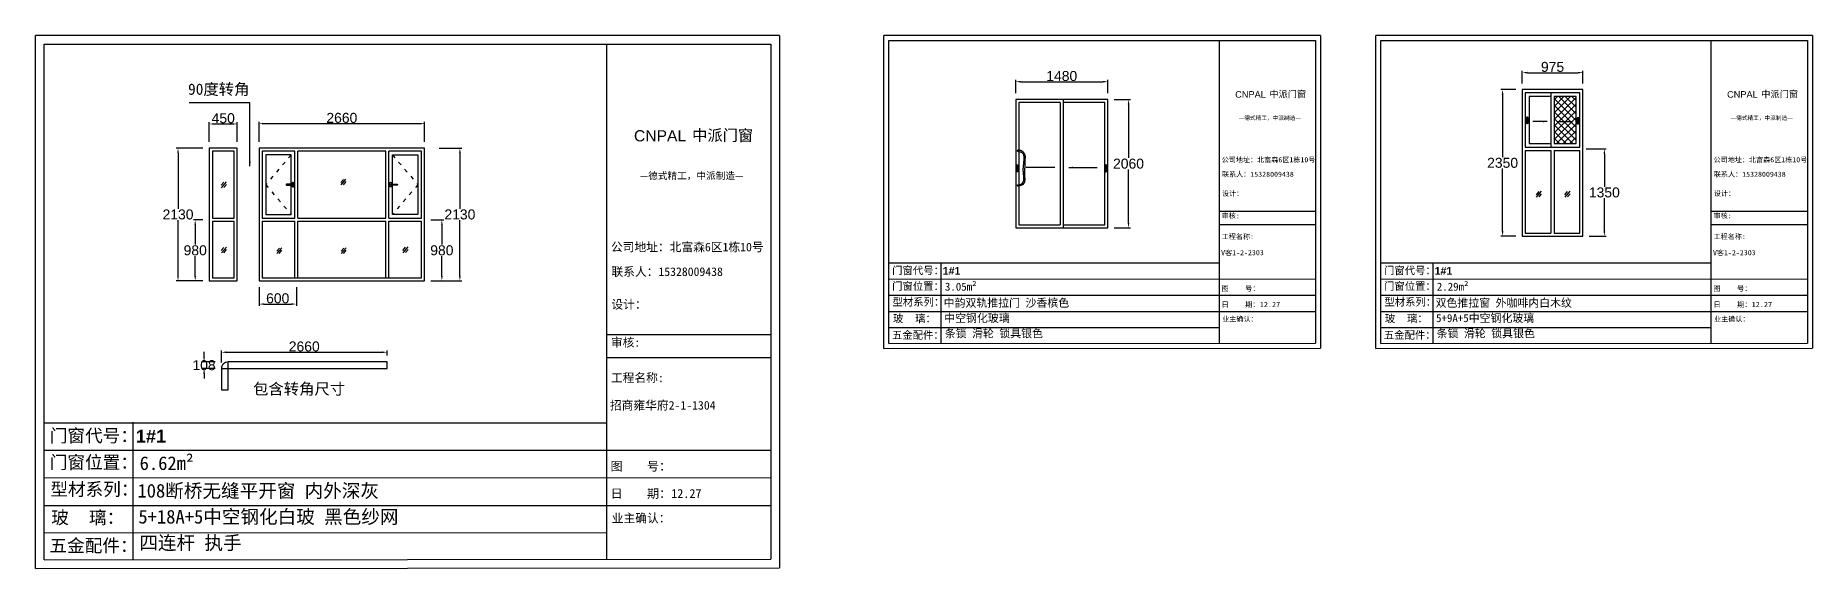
# Model space of a CAD drawing. Header units: inches. Extents: x -138455 to 599497, y -747149 to 13167.
# Drawn here: x 324704 to 353241, y -727264 to -718717 of the extents above; entities that cross this region are included whole.
import ezdxf

# ---------------------------------------------------------------- set-up
doc = ezdxf.new("R2010")
doc.units = ezdxf.units.IN
doc.header["$MEASUREMENT"] = 0
doc.header["$PDMODE"] = 35
doc.header["$PDSIZE"] = -3
doc.linetypes.add('ACAD_ISO03W100', pattern=[30, 12, -18])
doc.layers.add('0 @ 1', color=7, linetype='Continuous')
doc.styles.add('Annotative', font='arialbd.ttf')
doc.styles.add('MtXpl_', font='')
doc.styles.get("Standard").update_dxf_attribs({"font": 'arial.ttf'})
doc.styles.get('MtXpl_').set_extended_font_data('SimSun')
doc.dimstyles.get("Standard").update_dxf_attribs({"dimtxt": 80, "dimasz": 70, "dimexe": 40, "dimexo": 80, "dimgap": 0, "dimtad": 1, "dimtih": 1, "dimtoh": 1, "dimdec": 0, "dimzin": 0, "dimdsep": 46, "dimtxsty": 'Standard', "dimcen": 0.09, "dimadec": 0, "dimazin": 0, "dimtfac": 1, "dimtdec": 0, "dimtofl": 0, "dimtmove": 0, "dimatfit": 3, "dimfxl": 0, "dimtolj": 1, "dimtzin": 0, "dimarcsym": 0})

# ---------------------------------------------------------------- blocks, each defined once
blk = doc.blocks.new('*D2782')
at = {"color": 0, "lineweight": -2, "transparency": 16777216}
for p, q in [((328293, -720422), (328293, -720100)), ((328373, -720130), (330873, -720130)), ((330953, -720422), (330953, -720100))]:
    blk.add_line(p, q, dxfattribs=at)
at = {"color": 0, "transparency": 16777216}
for points in [[(328373, -720117), (328373, -720143), (328293, -720130)], [(330873, -720117), (330873, -720143), (330953, -720130)]]:
    blk.add_solid(points, dxfattribs=at)
at = {"layer": 'Defpoints', "color": 0, "transparency": 16777216}
for p in [(330953, -720130), (328293, -720522), (330953, -720522)]:
    blk.add_point(p, dxfattribs=at)
at = {"color": 0, "transparency": 16777216, "insert": (329623, -720038), "char_height": 160, "attachment_point": 5}
blk.add_mtext('\\A1;2660', dxfattribs=at)
blk = doc.blocks.new('*D2783')
at = {"color": 0, "lineweight": -2, "transparency": 16777216}
for p, q in [((331186, -720522), (331549, -720522)), ((331519, -720602), (331519, -721495)), ((331519, -722572), (331519, -721678)), ((331053, -722652), (331549, -722652))]:
    blk.add_line(p, q, dxfattribs=at)
at = {"color": 0, "transparency": 16777216}
for points in [[(331505, -720602), (331532, -720602), (331519, -720522)], [(331505, -722572), (331532, -722572), (331519, -722652)]]:
    blk.add_solid(points, dxfattribs=at)
at = {"layer": 'Defpoints', "color": 0, "transparency": 16777216}
for p in [(331086, -720522), (330953, -722652), (331519, -722652)]:
    blk.add_point(p, dxfattribs=at)
at = {"color": 0, "transparency": 16777216, "insert": (331519, -721587), "char_height": 160, "attachment_point": 5}
blk.add_mtext('\\A1;2130', dxfattribs=at)
blk = doc.blocks.new('*D2784')
at = {"color": 0, "lineweight": -2, "transparency": 16777216}
for p, q in [((328293, -722752), (328293, -723054)), ((328893, -722752), (328893, -723054)), ((328373, -723024), (328813, -723024))]:
    blk.add_line(p, q, dxfattribs=at)
at = {"color": 0, "transparency": 16777216}
for points in [[(328373, -723011), (328373, -723037), (328293, -723024)], [(328813, -723011), (328813, -723037), (328893, -723024)]]:
    blk.add_solid(points, dxfattribs=at)
at = {"layer": 'Defpoints', "color": 0, "transparency": 16777216}
for p in [(328293, -722652), (328893, -722652), (328893, -723024)]:
    blk.add_point(p, dxfattribs=at)
at = {"color": 0, "transparency": 16777216, "insert": (328593, -722932), "char_height": 160, "attachment_point": 5}
blk.add_mtext('\\A1;600', dxfattribs=at)
blk = doc.blocks.new('123as')
at = {"color": 0}
for p, q in [((90189, 51387), (90252, 51462)), ((90194, 51330), (90312, 51470)), ((90251, 51335), (90314, 51410))]:
    blk.add_line(p, q, dxfattribs=at)
blk = doc.blocks.new('dzcs')
blk.add_lwpolyline([(142096, -3328), (142196, -3328, 0.414214), (142206, -3318), (142206, -3318, 0.414214), (142196, -3308), (142096, -3308, 0.414214), (142086, -3318), (142086, -3318, 0.414214)], format="xyb", close=True)
blk.add_lwpolyline([(142182, -3328), (142182, -3342, 0.414214), (142196, -3355), (142196, -3355, 0.414214), (142209, -3342), (142209, -3294, 0.414214), (142196, -3280), (142196, -3280, 0.414214), (142182, -3294), (142182, -3308)], format="xyb")
blk = doc.blocks.new('*D2785')
at = {"color": 0, "lineweight": -2, "transparency": 16777216}
for p, q in [((327493, -720422), (327493, -720105)), ((327573, -720135), (327863, -720135)), ((327943, -720422), (327943, -720105))]:
    blk.add_line(p, q, dxfattribs=at)
at = {"color": 0, "transparency": 16777216}
for points in [[(327573, -720122), (327573, -720148), (327493, -720135)], [(327863, -720122), (327863, -720148), (327943, -720135)]]:
    blk.add_solid(points, dxfattribs=at)
at = {"layer": 'Defpoints', "color": 0, "transparency": 16777216}
for p in [(327943, -720135), (327493, -720522), (327943, -720522)]:
    blk.add_point(p, dxfattribs=at)
at = {"color": 0, "transparency": 16777216, "insert": (327718, -720043), "char_height": 160, "attachment_point": 5}
blk.add_mtext('\\A1;450', dxfattribs=at)
blk = doc.blocks.new('*D2786')
at = {"color": 0, "lineweight": -2, "transparency": 16777216}
for p, q in [((327393, -721672), (327238, -721672)), ((327268, -721752), (327268, -722070)), ((327268, -722572), (327268, -722253)), ((327393, -722652), (327238, -722652))]:
    blk.add_line(p, q, dxfattribs=at)
at = {"color": 0, "transparency": 16777216}
for points in [[(327254, -721752), (327281, -721752), (327268, -721672)], [(327254, -722572), (327281, -722572), (327268, -722652)]]:
    blk.add_solid(points, dxfattribs=at)
at = {"layer": 'Defpoints', "color": 0, "transparency": 16777216}
for p in [(327493, -721672), (327268, -722652), (327493, -722652)]:
    blk.add_point(p, dxfattribs=at)
at = {"color": 0, "transparency": 16777216, "insert": (327268, -722162), "char_height": 160, "attachment_point": 5}
blk.add_mtext('\\A1;980', dxfattribs=at)
blk = doc.blocks.new('*D2787')
at = {"color": 0, "lineweight": -2, "transparency": 16777216}
for p, q in [((340445, -719642), (340445, -719427)), ((341925, -719642), (341925, -719427)), ((340525, -719457), (341845, -719457))]:
    blk.add_line(p, q, dxfattribs=at)
at = {"color": 0, "transparency": 16777216}
for points in [[(340525, -719444), (340525, -719471), (340445, -719457)], [(341845, -719444), (341845, -719471), (341925, -719457)]]:
    blk.add_solid(points, dxfattribs=at)
at = {"layer": 'Defpoints', "color": 0, "transparency": 16777216}
for p in [(341925, -719457), (340445, -719742), (341925, -719742)]:
    blk.add_point(p, dxfattribs=at)
at = {"color": 0, "transparency": 16777216, "insert": (341185, -719366), "char_height": 160, "attachment_point": 5}
blk.add_mtext('\\A1;1480', dxfattribs=at)
blk = doc.blocks.new('*D2788')
at = {"color": 0, "lineweight": -2, "transparency": 16777216}
for p, q in [((342025, -719742), (342287, -719742)), ((342257, -719822), (342257, -720680)), ((342257, -721722), (342257, -720864)), ((342025, -721802), (342287, -721802))]:
    blk.add_line(p, q, dxfattribs=at)
at = {"color": 0, "transparency": 16777216}
for points in [[(342244, -719822), (342270, -719822), (342257, -719742)], [(342244, -721722), (342270, -721722), (342257, -721802)]]:
    blk.add_solid(points, dxfattribs=at)
at = {"layer": 'Defpoints', "color": 0, "transparency": 16777216}
for p in [(341925, -719742), (341925, -721802), (342257, -721802)]:
    blk.add_point(p, dxfattribs=at)
at = {"color": 0, "transparency": 16777216, "insert": (342257, -720772), "char_height": 160, "attachment_point": 5}
blk.add_mtext('\\A1;2060', dxfattribs=at)
blk = doc.blocks.new('*D2789')
at = {"color": 0, "lineweight": -2, "transparency": 16777216}
for p, q in [((348580, -719484), (348580, -719282)), ((348660, -719312), (349475, -719312)), ((349555, -719484), (349555, -719282))]:
    blk.add_line(p, q, dxfattribs=at)
at = {"color": 0, "transparency": 16777216}
for points in [[(348660, -719298), (348660, -719325), (348580, -719312)], [(349475, -719298), (349475, -719325), (349555, -719312)]]:
    blk.add_solid(points, dxfattribs=at)
at = {"layer": 'Defpoints', "color": 0, "transparency": 16777216}
for p in [(349555, -719312), (348580, -719584), (349555, -719584)]:
    blk.add_point(p, dxfattribs=at)
at = {"color": 0, "transparency": 16777216, "insert": (349067, -719220), "char_height": 160, "attachment_point": 5}
blk.add_mtext('\\A1;975', dxfattribs=at)
blk = doc.blocks.new('*D2790')
at = {"color": 0, "lineweight": -2, "transparency": 16777216}
for p, q in [((348480, -719584), (348235, -719584)), ((348265, -719664), (348265, -720667)), ((348265, -721854), (348265, -720851)), ((348480, -721934), (348235, -721934))]:
    blk.add_line(p, q, dxfattribs=at)
at = {"color": 0, "transparency": 16777216}
for points in [[(348251, -719664), (348278, -719664), (348265, -719584)], [(348251, -721854), (348278, -721854), (348265, -721934)]]:
    blk.add_solid(points, dxfattribs=at)
at = {"layer": 'Defpoints', "color": 0, "transparency": 16777216}
for p in [(348580, -719584), (348265, -721934), (348580, -721934)]:
    blk.add_point(p, dxfattribs=at)
at = {"color": 0, "transparency": 16777216, "insert": (348265, -720759), "char_height": 160, "attachment_point": 5}
blk.add_mtext('\\A1;2350', dxfattribs=at)
blk = doc.blocks.new('*D2791')
at = {"color": 0, "lineweight": -2, "transparency": 16777216}
for p, q in [((349605, -720536), (349929, -720536)), ((349899, -720616), (349899, -721142)), ((349899, -721854), (349899, -721326)), ((349655, -721934), (349929, -721934))]:
    blk.add_line(p, q, dxfattribs=at)
at = {"color": 0, "transparency": 16777216}
for points in [[(349886, -720616), (349913, -720616), (349899, -720536)], [(349886, -721854), (349913, -721854), (349899, -721934)]]:
    blk.add_solid(points, dxfattribs=at)
at = {"layer": 'Defpoints', "color": 0, "transparency": 16777216}
for p in [(349505, -720536), (349555, -721934), (349899, -721934)]:
    blk.add_point(p, dxfattribs=at)
at = {"color": 0, "transparency": 16777216, "insert": (349899, -721234), "char_height": 160, "attachment_point": 5}
blk.add_mtext('\\A1;1350', dxfattribs=at)
blk = doc.blocks.new('123hhh')
for centre, radius, start, end in [((280706.3, -83231.5), 10, 16.45017, 30.15144), ((280724, -83285), 15, 176.76219, 183.23781), ((280706.3, -83338.5), 10, 329.84856, 343.54983)]:
    blk.add_arc(centre, radius, start, end)
for points, knots in [([(280691.5, -83211), (280688.9, -83210.6), (280685.3, -83210.1), (280685, -83215), (280689.9, -83216.5), (280695.6, -83216.9), (280703.8, -83219.4), (280710.5, -83226.2), (280712.5, -83239.1), (280711.7, -83253.6), (280710.7, -83267.6), (280709.5, -83277.4), (280709.2, -83282.1), (280709.1, -83284.2)], [0, 0, 0, 0, 6.082763, 8.582763, 11.318747, 19.461781, 26.725965, 36.438119, 46.233865, 64.642794, 80.276332, 88.205882, 94.390611, 94.390611, 94.390611, 94.390611]), ([(280714.9, -83226.5), (280712.4, -83222.1), (280706.8, -83213.8), (280697, -83212), (280691.5, -83211)], [0.93741, 0.93741, 0.93741, 0.93741, 13.606526, 29.417915, 29.417915, 29.417915, 29.417915]), ([(280715.8, -83228.7), (280716.2, -83230), (280717.4, -83234.2), (280716.8, -83248.6), (280716.7, -83266), (280716.7, -83280.5), (280716.7, -83285)], [1.197256, 1.197256, 1.197256, 1.197256, 5.358743, 14.155697, 44.084834, 57.684594, 57.684594, 57.684594, 57.684594]), ([(280691.5, -83359), (280688.9, -83359.4), (280685.3, -83359.9), (280685, -83355), (280689.9, -83353.5), (280695.6, -83353.1), (280703.8, -83350.6), (280710.5, -83343.8), (280712.5, -83330.9), (280711.7, -83316.4), (280710.7, -83302.4), (280709.5, -83292.6), (280709.2, -83287.9), (280709.1, -83285.8)], [0, 0, 0, 0, 6.082763, 8.582763, 11.318747, 19.461781, 26.725965, 36.438119, 46.233865, 64.642794, 80.276332, 88.205882, 94.390611, 94.390611, 94.390611, 94.390611]), ([(280715.8, -83341.3), (280716.2, -83340), (280717.4, -83335.8), (280716.8, -83321.4), (280716.7, -83304), (280716.7, -83289.5), (280716.7, -83285)], [1.197256, 1.197256, 1.197256, 1.197256, 5.358743, 14.155697, 44.084834, 57.684594, 57.684594, 57.684594, 57.684594]), ([(280714.9, -83343.5), (280712.4, -83347.9), (280706.8, -83356.2), (280697, -83358), (280691.5, -83359)], [0.93741, 0.93741, 0.93741, 0.93741, 13.606526, 29.417915, 29.417915, 29.417915, 29.417915])]:
    blk.add_open_spline(points, degree=3, knots=knots)
blk = doc.blocks.new('*D2792')
at = {"color": 0, "lineweight": -2, "transparency": 16777216}
for p, q in [((331053, -721672), (331259, -721672)), ((331229, -721752), (331229, -722070)), ((331229, -722572), (331229, -722253)), ((331053, -722652), (331259, -722652))]:
    blk.add_line(p, q, dxfattribs=at)
at = {"color": 0, "transparency": 16777216}
for points in [[(331216, -721752), (331242, -721752), (331229, -721672)], [(331216, -722572), (331242, -722572), (331229, -722652)]]:
    blk.add_solid(points, dxfattribs=at)
at = {"layer": 'Defpoints', "color": 0, "transparency": 16777216}
for p in [(330953, -721672), (330953, -722652), (331229, -722652)]:
    blk.add_point(p, dxfattribs=at)
at = {"color": 0, "transparency": 16777216, "insert": (331229, -722162), "char_height": 160, "attachment_point": 5}
blk.add_mtext('\\A1;980', dxfattribs=at)
blk = doc.blocks.new('*D2793')
at = {"color": 0, "lineweight": -2, "transparency": 16777216}
for p, q in [((327393, -720522), (326962, -720522)), ((326992, -720602), (326992, -721495)), ((326992, -722572), (326992, -721678)), ((327393, -722652), (326962, -722652))]:
    blk.add_line(p, q, dxfattribs=at)
at = {"color": 0, "transparency": 16777216}
for points in [[(326979, -720602), (327005, -720602), (326992, -720522)], [(326979, -722572), (327005, -722572), (326992, -722652)]]:
    blk.add_solid(points, dxfattribs=at)
at = {"layer": 'Defpoints', "color": 0, "transparency": 16777216}
for p in [(327493, -720522), (326992, -722652), (327493, -722652)]:
    blk.add_point(p, dxfattribs=at)
at = {"color": 0, "transparency": 16777216, "insert": (326992, -721587), "char_height": 160, "attachment_point": 5}
blk.add_mtext('\\A1;2130', dxfattribs=at)
blk = doc.blocks.new('*D2794')
at = {"color": 0, "lineweight": -2, "transparency": 16777216}
for p, q in [((327689, -723959), (327689, -723767)), ((327769, -723797), (330269, -723797)), ((330349, -723851), (330349, -723767))]:
    blk.add_line(p, q, dxfattribs=at)
at = {"color": 0, "transparency": 16777216}
for points in [[(327769, -723783), (327769, -723810), (327689, -723797)], [(330269, -723783), (330269, -723810), (330349, -723797)]]:
    blk.add_solid(points, dxfattribs=at)
at = {"layer": 'Defpoints', "color": 0, "transparency": 16777216}
for p in [(330349, -723797), (330349, -723951), (327689, -724059)]:
    blk.add_point(p, dxfattribs=at)
at = {"color": 0, "transparency": 16777216, "insert": (329019, -723705), "char_height": 160, "attachment_point": 5}
blk.add_mtext('\\A1;2660', dxfattribs=at)
blk = doc.blocks.new('*D2795')
at = {"color": 0, "lineweight": -2, "transparency": 16777216}
for p, q in [((327589, -723951), (327380, -723951)), ((327410, -723871), (327410, -723791)), ((327589, -724059), (327380, -724059)), ((327410, -724139), (327410, -724219))]:
    blk.add_line(p, q, dxfattribs=at)
at = {"color": 0, "transparency": 16777216}
for points in [[(327397, -723871), (327424, -723871), (327410, -723951)], [(327397, -724139), (327424, -724139), (327410, -724059)]]:
    blk.add_solid(points, dxfattribs=at)
at = {"layer": 'Defpoints', "color": 0, "transparency": 16777216}
for p in [(327689, -723951), (327410, -724059), (327689, -724059)]:
    blk.add_point(p, dxfattribs=at)
at = {"color": 0, "transparency": 16777216, "insert": (327410, -724005), "char_height": 160, "attachment_point": 5}
blk.add_mtext('\\A1;108', dxfattribs=at)

msp = doc.modelspace()

# ---------------------------------------------------------------- hatches: boundary and pattern name
h = msp.add_hatch()
h.set_pattern_fill('ANSI37', color=256, scale=600)
h.set_pattern_definition([(45, (29419.2, 18695.05), (-53.0330086, 53.0330086), []), (135, (29419.2, 18695.05), (-53.0330086, -53.0330086), [])])
h.paths.add_polyline_path([(349444.7, -719694), (349092.2, -719694), (349092.2, -720449), (349444.7, -720449)])

# ---------------------------------------------------------------- linework, layer by layer
for p, q in [((336649.6, -718717), (324703.6, -718717)), ((324703.6, -727264.5), (324703.6, -718717)), ((324841.9, -718854.9), (336511.7, -718854.9)), ((324841.9, -727126.1), (324841.9, -718854.9)), ((333873, -718854.9), (333873, -727118.8)), ((336511.7, -718854.9), (336511.7, -727118.3)), ((336649.6, -718717), (336649.6, -727256.6)), ((345341.7, -718717), (338326.8, -718717)), ((338326.8, -723736.2), (338326.8, -718717)), ((338408.1, -718798), (345260.8, -718798)), ((338408.1, -723654.9), (338408.1, -718798)), ((343711.2, -718798), (343711.2, -723650.7)), ((345260.8, -718798), (345260.8, -723650.4)), ((345341.7, -718717), (345341.7, -723731.6)), ((353241.4, -718717), (346226.5, -718717)), ((346226.5, -723736.2), (346226.5, -718717)), ((346307.7, -718798), (353160.4, -718798)), ((346307.7, -723654.9), (346307.7, -718798)), ((351610.9, -718798), (351610.9, -723650.7)), ((353160.4, -718798), (353160.4, -723650.4)), ((353241.4, -718717), (353241.4, -723731.6)), ((349554.7, -719584), (348579.7, -719584)), ((348579.7, -719584), (348579.7, -721934)), ((348629.7, -719634), (348629.7, -720509)), ((349042.2, -719634), (348629.7, -719634)), ((348689.7, -719694), (348689.7, -720449)), ((349042.2, -719694), (348689.7, -719694)), ((349504.7, -719634), (349042.2, -719634)), ((349042.2, -719634), (349042.2, -720509)), ((349092.2, -719694), (349092.2, -720449)), ((349444.7, -719694), (349092.2, -719694)), ((349444.7, -720449), (349444.7, -719694)), ((349504.7, -720509), (349504.7, -719634)), ((349554.7, -721934), (349554.7, -719584)), ((341159.8, -719792), (341159.8, -721752)), ((341209.8, -719742), (341209.8, -721802)), ((327943.3, -720521.7), (327493.3, -720521.7)), ((327493.3, -720521.7), (327493.3, -722651.7)), ((327893.3, -720571.7), (327543.3, -720571.7)), ((327543.3, -720571.7), (327543.3, -721646.7)), ((327893.3, -721646.7), (327893.3, -720571.7)), ((327943.3, -722651.7), (327943.3, -720521.7)), ((330952.6, -720521.7), (328292.6, -720521.7)), ((328292.6, -720521.7), (328292.6, -722651.7)), ((328342.6, -720571.7), (328342.6, -721646.7)), ((328867.6, -720571.7), (328342.6, -720571.7)), ((328867.6, -721646.7), (328867.6, -720571.7)), ((328917.6, -721646.7), (328917.6, -720571.7)), ((330327.6, -720571.7), (328917.6, -720571.7)), ((330327.6, -721646.7), (330327.6, -720571.7)), ((330902.6, -720571.7), (330377.6, -720571.7)), ((330377.6, -721646.7), (330377.6, -720571.7)), ((330902.6, -721646.7), (330902.6, -720571.7)), ((330952.6, -722651.7), (330952.6, -720521.7)), ((348629.7, -720509), (349042.2, -720509)), ((348629.7, -720559), (349042.2, -720559)), ((348629.7, -720559), (348629.7, -721884)), ((348689.7, -720449), (349042.2, -720449)), ((349042.2, -720509), (349504.7, -720509)), ((349042.2, -720559), (349042.2, -721884)), ((349092.2, -720449), (349444.7, -720449)), ((349092.2, -720559), (349092.2, -721884)), ((349092.2, -720559), (349504.7, -720559)), ((349504.7, -721884), (349504.7, -720559)), ((328807.6, -720631.7), (328402.6, -720631.7)), ((328402.6, -720631.7), (328402.6, -721586.7)), ((328807.6, -721586.7), (328807.6, -720631.7)), ((330437.6, -720631.7), (330842.6, -720631.7)), ((330437.6, -721586.7), (330437.6, -720631.7)), ((330842.6, -720631.7), (330842.6, -721586.7)), ((327543.3, -721646.7), (327893.3, -721646.7)), ((327543.3, -721696.7), (327893.3, -721696.7)), ((327543.3, -721696.7), (327543.3, -722601.7)), ((327893.3, -722601.7), (327893.3, -721696.7)), ((328342.6, -721646.7), (328867.6, -721646.7)), ((328342.6, -721696.7), (328867.6, -721696.7)), ((328342.6, -721696.7), (328342.6, -722601.7)), ((328402.6, -721586.7), (328807.6, -721586.7)), ((328867.6, -722601.7), (328867.6, -721696.7)), ((328917.6, -721646.7), (330327.6, -721646.7)), ((328917.6, -722601.7), (328917.6, -721696.7)), ((328917.6, -721696.7), (330327.6, -721696.7)), ((330327.6, -722601.7), (330327.6, -721696.7)), ((330377.6, -721646.7), (330902.6, -721646.7)), ((330377.6, -722601.7), (330377.6, -721696.7)), ((330377.6, -721696.7), (330902.6, -721696.7)), ((330842.6, -721586.7), (330437.6, -721586.7)), ((330902.6, -722601.7), (330902.6, -721696.7)), ((343711.2, -721531.3), (345260.8, -721531.3)), ((351610.9, -721531.3), (353160.4, -721531.3)), ((343711.2, -721748.9), (345260.8, -721748.9)), ((348579.7, -721934), (349554.7, -721934)), ((348629.7, -721884), (349042.2, -721884)), ((349092.2, -721884), (349504.7, -721884)), ((351610.9, -721748.9), (353160.4, -721748.9)), ((338407.2, -722363.9), (343711.2, -722363.9)), ((339244.4, -722357.5), (339244.8, -723649.1)), ((346306.9, -722363.9), (351610.9, -722363.9)), ((347144, -722357.5), (347144.4, -723649.1)), ((327493.3, -722651.7), (327943.3, -722651.7)), ((327543.3, -722601.7), (327893.3, -722601.7)), ((328292.6, -722651.7), (330952.6, -722651.7)), ((328342.6, -722601.7), (330902.6, -722601.7)), ((338407.4, -722623.2), (345260.8, -722621.4)), ((346307, -722623.2), (353160.4, -722621.4)), ((338407.6, -722882.6), (345260.8, -722880.8)), ((338407.7, -723142.1), (345260.8, -723142.1)), ((346307.2, -722882.6), (353160.4, -722880.8)), ((346307.4, -723142.1), (353160.4, -723142.1)), ((338407.9, -723399.5), (343711.2, -723397.2)), ((346307.5, -723399.5), (351610.9, -723397.2)), ((333873, -723509.6), (336511.7, -723509.6)), ((338408.1, -723654.9), (345260.8, -723650.4)), ((346307.7, -723654.9), (353160.4, -723650.4)), ((333873, -723880.2), (336511.7, -723880.2)), ((338326.8, -723736.2), (345341.7, -723731.6)), ((346226.5, -723736.2), (353241.4, -723731.6)), ((324840.5, -724927.4), (333873, -724927.4)), ((326266.2, -724916.6), (326266.8, -727116.2)), ((324840.8, -725369), (336511.7, -725366)), ((324841.1, -725810.7), (336511.7, -725807.7)), ((324841.3, -726252.7), (336511.7, -726252.7)), ((324841.6, -726691.1), (333873, -726687.2)), ((324841.9, -727126.1), (336511.7, -727118.3)), ((324703.6, -727264.5), (336649.6, -727256.6))]:
    msp.add_line(p, q)
msp.add_lwpolyline([(340444.8, -721802), (341924.8, -721802), (341924.8, -719742), (340444.8, -719742)], close=True)
for points in [[(341159.8, -719792), (340494.8, -719792), (340494.8, -721752), (341159.8, -721752)], [(341209.8, -721752), (341874.8, -721752), (341874.8, -719792), (341209.8, -719792)], [(327688.9, -724059.4), (327688.9, -724401.4), (327796.9, -724401.4), (327796.9, -723951.4)]]:
    msp.add_lwpolyline(points)
at = {"color": 0}
for points in [[(348659.3, -720130.7), (348659.3, -720130.7, -0.4142136), (348650.6, -720122), (348650.6, -720029.7, -0.4142136), (348659.3, -720020.9), (348659.3, -720020.9, -0.4142136), (348668.1, -720029.7), (348668.1, -720122, -0.4142136)], [(348659.3, -720113.2), (348659.3, -720113.2, -0.4142136), (348655, -720108.9), (348655, -720042.8, -0.4142136), (348659.3, -720038.4), (348659.3, -720038.4, -0.4142136), (348663.7, -720042.8), (348663.7, -720108.9, -0.4142136)], [(349477.7, -720139.4), (349477.7, -720139.4, -0.4142136), (349468.9, -720130.7), (349468.9, -720038.4, -0.4142136), (349477.7, -720029.7), (349477.7, -720029.7, -0.4142136), (349486.4, -720038.4), (349486.4, -720130.7, -0.4142136)], [(349477.7, -720122), (349477.7, -720122, -0.4142136), (349473.3, -720117.6), (349473.3, -720051.5, -0.4142136), (349477.7, -720047.1), (349477.7, -720047.1, -0.4142136), (349482, -720051.5), (349482, -720117.6, -0.4142136)], [(340472.1, -720901.5), (340472.1, -720901.5, -0.4142136), (340463.4, -720892.7), (340463.4, -720800.4, -0.4142136), (340472.1, -720791.7), (340472.1, -720791.7, -0.4142136), (340480.9, -720800.4), (340480.9, -720892.7, -0.4142136)], [(340472.1, -720884), (340472.1, -720884, -0.4142136), (340467.8, -720879.6), (340467.8, -720813.5, -0.4142136), (340472.1, -720809.2), (340472.1, -720809.2, -0.4142136), (340476.5, -720813.5), (340476.5, -720879.6, -0.4142136)], [(341897.4, -720901.5), (341897.4, -720901.5, 0.4142136), (341906.1, -720892.7), (341906.1, -720800.4, 0.4142136), (341897.4, -720791.7), (341897.4, -720791.7, 0.4142136), (341888.6, -720800.4), (341888.6, -720892.7, 0.4142136)], [(341897.4, -720884), (341897.4, -720884, 0.4142136), (341901.7, -720879.6), (341901.7, -720813.5, 0.4142136), (341897.4, -720809.2), (341897.4, -720809.2, 0.4142136), (341893, -720813.5), (341893, -720879.6, 0.4142136)]]:
    msp.add_lwpolyline(points, format="xyb", close=True, dxfattribs=at)
at = {"linetype": 'ACAD_ISO03W100', "ltscale": 5}
for points in [[(328807.6, -720631.7), (328402.6, -721109.2), (328807.6, -721586.7)], [(330437.6, -720631.7), (330842.6, -721109.2), (330437.6, -721586.7)]]:
    msp.add_lwpolyline(points, dxfattribs=at)
msp.add_lwpolyline([(327688.9, -724059.4), (330348.9, -724059.4), (330348.9, -723951.4), (327796.9, -723951.4, 0.4142136), (327688.9, -724059.4)], format="xyb", close=True)

# ---------------------------------------------------------------- block references
for name, p, xscale, yscale, zscale in [('123hhh', (-751442.3, -396850), 3.890170594257371, 3.890170594257371, 3.890170594257371), ('123as', (267399.5, -755468.5), 0.6684526412304121, 0.6684526412304121, 0.6684526412304121), ('123as', (269320.2, -755425), 0.6684526412304121, 0.6684526412304121, 0.6684526412304121), ('123as', (288521.6, -755620.1), 0.6684526412304121, 0.6684526412304121, 0.6684526412304121), ('123as', (288979.3, -755620.1), 0.6684526412304121, 0.6684526412304121, 0.6684526412304121), ('123as', (267399.4, -756515.3), 0.6684526412304121, 0.6684526412304121, 0.6684526412304121), ('123as', (268290.3, -756526.2), 0.6684526412304121, 0.6684526412304121, 0.6684526412304121), ('123as', (269323.2, -756526.2), 0.6684526412304121, 0.6684526412304121, 0.6684526412304121), ('123as', (270317, -756513.7), 0.6684526412304121, 0.6684526412304121, 0.6684526412304121)]:
    msp.add_blockref(name, p, dxfattribs=dict(xscale=xscale, yscale=yscale, zscale=zscale))
msp.add_blockref('dzcs', (186643, -717790.4))
at = {"xscale": -1}
msp.add_blockref('dzcs', (472602.3, -717790.4), dxfattribs=at)

# ---------------------------------------------------------------- texts
for height, p in [(105.61, (343970.6, -719713.8)), (105.61, (351870.2, -719713.8)), (179.84, (334314.6, -720414.4))]:
    msp.add_text('CNPAL', height=height).set_placement(p)
at = {"style": 'MtXpl_'}
for s, height, p in [('中派门窗', 105.61, (344518.9, -719709.4)), ('中派门窗', 105.61, (352418.6, -719709.4)), ('—德式精工，中派制造—', 64.988, (344025.8, -720069.8)), ('—德式精工，中派制造—', 64.988, (351925.5, -720069.8)), ('中派门窗', 179.84, (335248.4, -720407)), ('公司地址：北富森6区1栋10号', 81.235, (343753.5, -720749.6)), ('公司地址：北富森6区1栋10号', 81.235, (351653.2, -720749.6)), ('—德式精工，中派制造—', 110.672, (334408.7, -721020.7)), ('联系人：15328009438', 81.235, (343757.9, -720981.8)), ('联系人：15328009438', 81.235, (351657.6, -720981.8)), ('设计：', 81.24, (343758.1, -721290.1)), ('设计：', 81.24, (351657.7, -721290.1)), ('审核:', 81.24, (343752.9, -721647.6)), ('审核:', 81.24, (351652.5, -721647.6)), ('工程名称:', 81.24, (343753.4, -721981.7)), ('工程名称:', 81.24, (351653.1, -721981.7)), ('公司地址：北富森6区1栋10号', 138.34, (333945, -722178.3)), ('V客1-2-2303', 81.24, (343744, -722240.5)), ('V客1-2-2303', 81.24, (351643.7, -722240.5)), ('联系人：15328009438', 138.34, (333952.5, -722573.8)), ('图    号：', 83.94, (343749.6, -722815.2)), ('图    号：', 83.94, (351649.3, -722815.2)), ('设计：', 138.34, (333952.7, -723098.8)), ('日    期：12.27', 83.944, (343749.9, -723072.4)), ('日    期：12.27', 83.944, (351649.6, -723072.4)), ('业主确认：', 81.24, (343761.2, -723303.9)), ('业主确认：', 81.24, (351660.8, -723303.9)), ('审核:', 138.34, (333943.8, -723707.7)), ('工程名称:', 138.34, (333944.8, -724276.6)), ('招商雍华府2-1-1304', 138.34, (333928.8, -724717.4)), ('图    号：', 142.95, (333938.3, -725696)), ('日    期：12.27', 142.953, (333938.8, -726134)), ('业主确认：', 138.34, (333958, -726528.3))]:
    msp.add_text(s, height=height, dxfattribs=at).set_placement(p)
at = {"layer": '0 @ 1', "style": 'Annotative'}
for s, height, p in [('门窗代号：', 121.85, (338461.3, -722546.4)), ('1#1', 121.85, (339273.4, -722552.2)), ('门窗代号：', 121.85, (346361, -722546.4)), ('1#1', 121.85, (347173, -722552.2)), ('门窗位置：', 121.85, (338461.3, -722797.4)), ('门窗位置：', 121.85, (346361, -722797.4)), ('型材系列：', 121.85, (338466.5, -723051)), ('型材系列：', 121.85, (346366.1, -723051)), ('玻    璃：', 121.85, (338475, -723316.9)), ('玻    璃：', 121.85, (346374.6, -723316.9)), ('五金配件：', 121.85, (338458.3, -723581.8)), ('五金配件：', 121.85, (346358, -723581.8)), ('门窗代号：', 207.51, (324932.6, -725238.2)), ('1#1', 207.51, (326315.5, -725248.1)), ('门窗位置：', 207.51, (324932.6, -725665.7)), ('型材系列：', 207.51, (324941.4, -726097.6)), ('玻    璃：', 207.51, (324955.9, -726550.4)), ('五金配件：', 207.51, (324927.5, -727001.6))]:
    msp.add_text(s, height=height, dxfattribs=at).set_placement(p)
at = {"layer": '0 @ 1', "attachment_point": 1, "style": 'Annotative'}
for s, width, insert, char_height in [('{\\fSimSun|b1|i0|c134|p2;90度转角}', 1444.515, (327153.4, -719486.3), 180.693), ('{\\fSimSun|b1|i0|c134|p2;3.05m²}', 4396.385, (339308.5, -722680.5), 128.531), ('{\\fSimSun|b1|i0|c134|p2;2.29m²}', 4396.385, (347208.1, -722680.5), 128.531), ('{\\fSimSun|b1|i0|c134|p2;中韵双轨推拉门 沙香槟色}', 6648.813, (339287.8, -722940.2), 128.531), ('{\\fSimSun|b1|i0|c134|p2;双色推拉窗 外咖啡内白木纹}', 6648.813, (347187.5, -722940.2), 128.531), ('{\\fSimSun|b1|i0|c134|p2;条锁 滑轮 锁具银色}', 4396.385, (339306, -723430.8), 128.531), ('{\\fSimSun|b1|i0|c134|p2;中空钢化玻璃}', 4396.385, (339296.8, -723184.8), 128.531), ('{\\fSimSun|b1|i0|c134|p2;5+9A+5中空钢化玻璃}', 4396.385, (347196.4, -723184.8), 128.531), ('{\\fSimSun|b1|i0|c134|p2;条锁 滑轮 锁具银色}', 4396.385, (347205.7, -723430.8), 128.531), ('{\\fSimSun|b1|i0|c134|p2;包含转角尺寸}', 2195.614, (328197, -724294.1), 180.693), ('{\\fSimSun|b1|i0|c134|p2;6.62m²}', 4396.385, (326375.3, -725466.7), 218.882), ('{\\fSimSun|b1|i0|c134|p2;108断桥无缝平开窗 内外深灰}', 6648.813, (326340.1, -725908.9), 218.882), ('{\\fSimSun|b1|i0|c134|p2;5+18A+5中空钢化白玻 黑色纱网}', 4396.385, (326355.4, -726325.4), 218.882), ('{\\fSimSun|b1|i0|c134|p2;四连杆 执手 }', 4396.385, (326371.1, -726744.3), 218.882)]:
    msp.add_mtext_dynamic_manual_height_columns(s, width=width, gutter_width=903.5, heights=[0], dxfattribs=dict(at, insert=insert, char_height=char_height))

# ---------------------------------------------------------------- dimensions: what is measured, and where the dimension line sits
for base, p1, p2, picture, middle in [((349554.7, -719311.6), (348579.7, -719584), (349554.7, -719584), '*D2789', (349067.2, -719219.9)), ((341924.8, -719457.4), (340444.8, -719742), (341924.8, -719742), '*D2787', (341184.8, -719365.7)), ((330952.6, -720130.1), (328292.6, -720521.7), (330952.6, -720521.7), '*D2782', (329622.6, -720038.4)), ((330348.9, -723796.7), (327688.9, -724059.4), (330348.9, -723951.4), '*D2794', (329018.9, -723705))]:
    dim = msp.add_linear_dim(base=base, p1=p1, p2=p2, dimstyle='Standard', override={"dimtxt": 160, "dimasz": 80, "dimexe": 30, "dimexo": 100, "dimgap": 10, "dimfxl": 100})
    dim.commit()
    dim.dimension.update_dxf_attribs({"geometry": picture, "text_midpoint": middle})
for base, p1, p2, picture, middle in [((348264.6, -721934), (348579.7, -719584), (348579.7, -721934), '*D2790', (348264.6, -720759)), ((342257.1, -721802), (341924.8, -719742), (341924.8, -721802), '*D2788', (342257.1, -720772)), ((326992, -722651.7), (327493.3, -720521.7), (327493.3, -722651.7), '*D2793', (326992, -721586.7)), ((327267.6, -722651.7), (327493.3, -721671.7), (327493.3, -722651.7), '*D2786', (327267.6, -722161.7)), ((331229, -722651.7), (330952.6, -721671.7), (330952.6, -722651.7), '*D2792', (331229, -722161.7))]:
    dim = msp.add_linear_dim(base=base, p1=p1, p2=p2, angle=90, dimstyle='Standard', override={"dimtxt": 160, "dimasz": 80, "dimexe": 30, "dimexo": 100, "dimgap": 10, "dimfxl": 100})
    dim.commit()
    dim.dimension.update_dxf_attribs({"geometry": picture, "text_midpoint": middle})
for base, p1, p2, picture, middle in [((327943.3, -720134.9), (327493.3, -720521.7), (327943.3, -720521.7), '*D2785', (327718.3, -720134.9)), ((328892.6, -723023.9), (328292.6, -722651.8), (328892.6, -722651.8), '*D2784', (328592.6, -723023.9))]:
    dim = msp.add_linear_dim(base=base, p1=p1, p2=p2, dimstyle='Standard', override={"dimtxt": 160, "dimasz": 80, "dimexe": 30, "dimexo": 100, "dimgap": 10, "dimfxl": 100})
    dim.commit()
    dim.dimension.update_dxf_attribs({"geometry": picture, "text_midpoint": middle, "dimtype": 160})
for base, p1, p2, picture, middle in [((331518.7, -722651.7), (331086, -720521.7), (330952.6, -722651.7), '*D2783', (331518.7, -721586.7)), ((327410.2, -724059.4), (327688.9, -723951.4), (327688.9, -724059.4), '*D2795', (327410.2, -724005.4))]:
    dim = msp.add_linear_dim(base=base, p1=p1, p2=p2, angle=90, dimstyle='Standard', override={"dimtxt": 160, "dimasz": 80, "dimexe": 30, "dimexo": 100, "dimgap": 10, "dimfxl": 100})
    dim.commit()
    dim.dimension.update_dxf_attribs({"geometry": picture, "text_midpoint": middle, "dimtype": 160})
dim = msp.add_linear_dim(base=(349899.5, -721934), p1=(349504.7, -720536), p2=(349554.7, -721934), angle=90, text='1350', dimstyle='Standard', override={"dimtxt": 160, "dimasz": 80, "dimexe": 30, "dimexo": 100, "dimgap": 10, "dimfxl": 100})
dim.commit()
dim.dimension.update_dxf_attribs({"geometry": '*D2791', "text_midpoint": (349899.5, -721234), "dimtype": 160})

# ---------------------------------------------------------------- leaders
for points in [[(328147.1, -720812), (328147.1, -719796.2), (327168.4, -719796.2)], [(348981.2, -720097.3), (348747.9, -720097.3)], [(349153.2, -720097.3), (349386.5, -720097.3)], [(341073, -720831.4), (340614.9, -720831.4)], [(341296.5, -720831.4), (341754.6, -720831.4)]]:
    msp.add_leader(points, dimstyle='Standard', override={"dimgap": 0, "dimtad": 0, "dimfxl": 5, "dimfxlon": 1})

doc.saveas('drawing.dxf')
